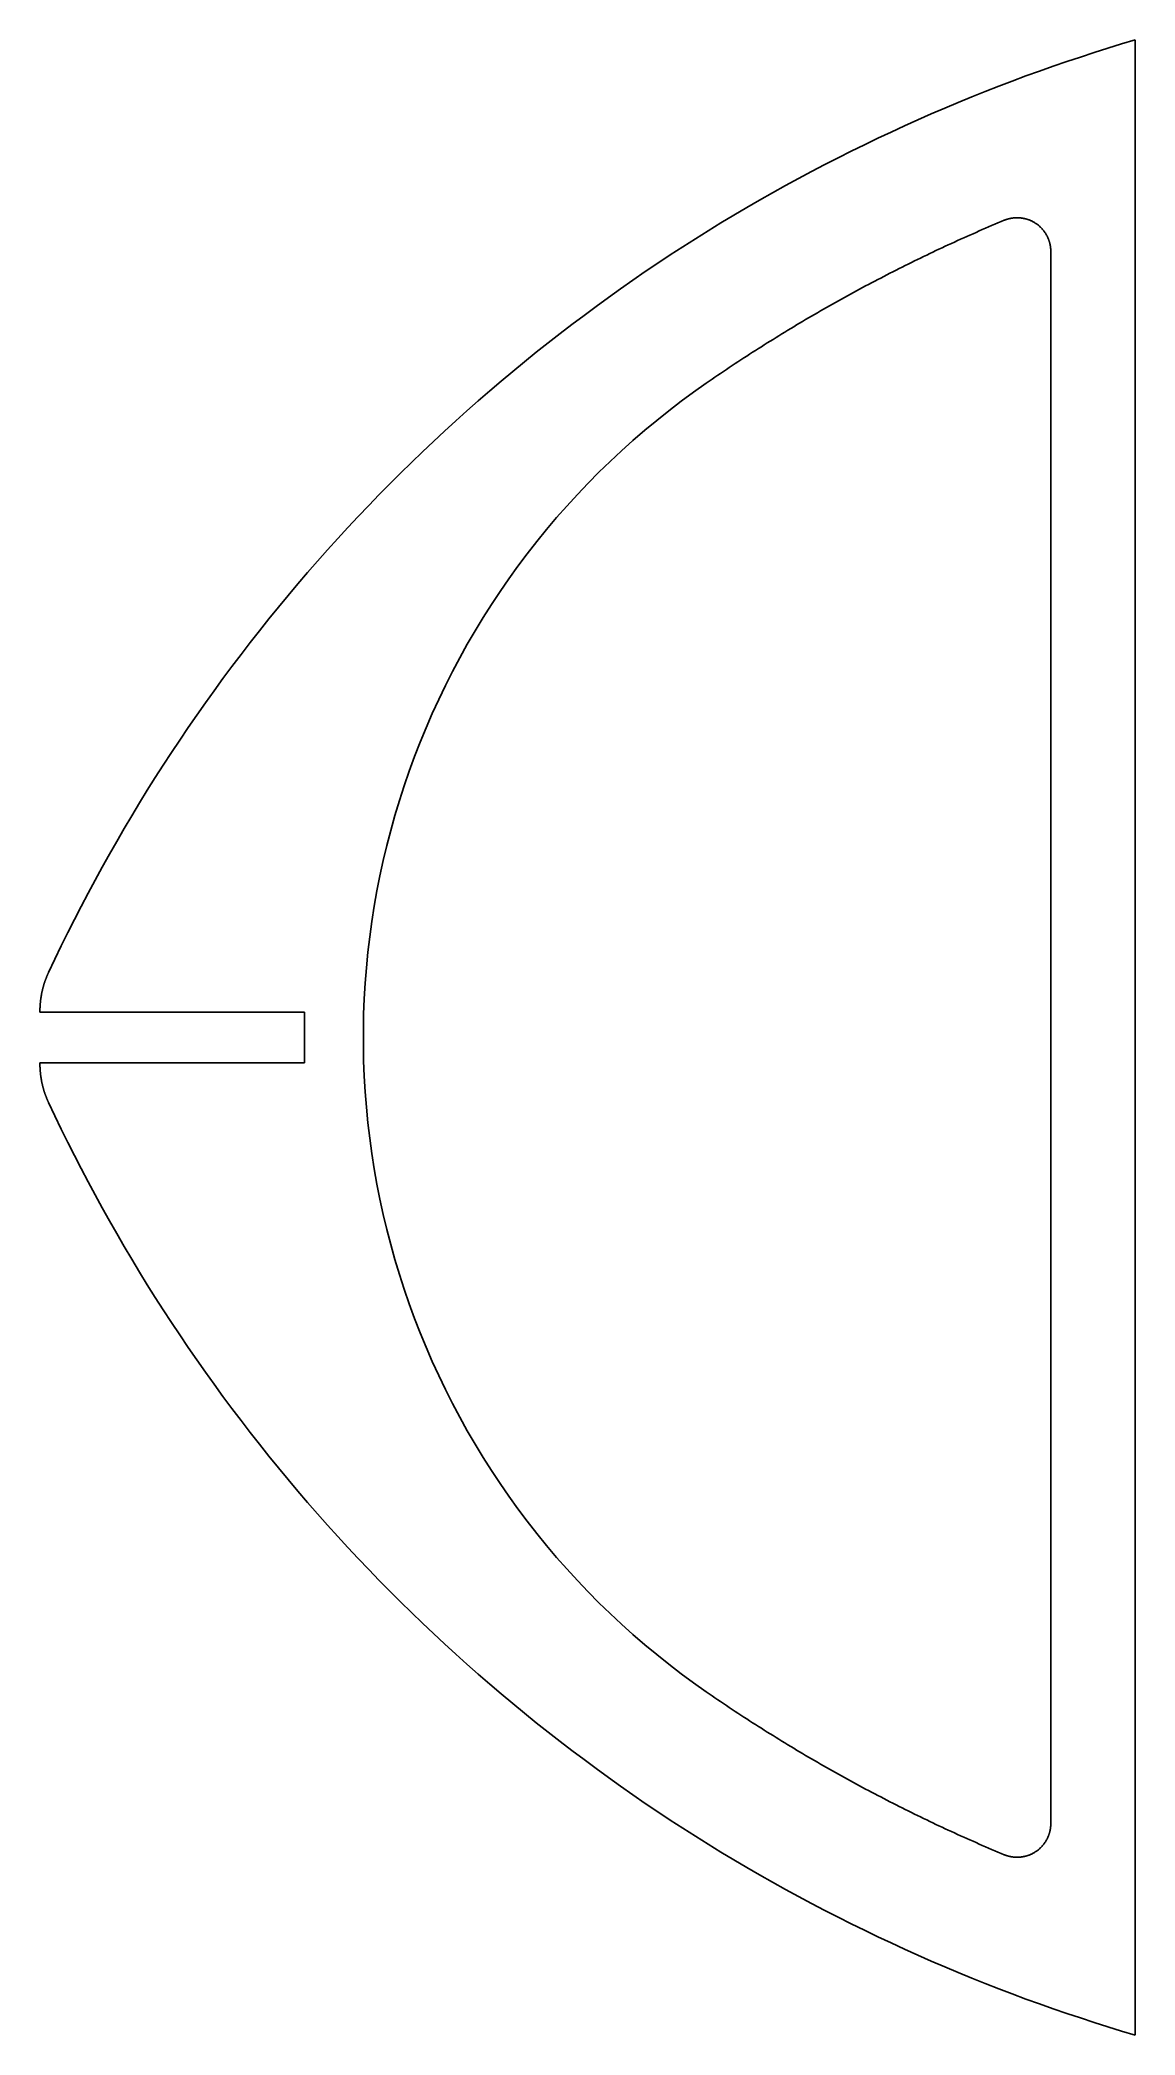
# Model space of a CAD drawing. Header units: metres. Extents: x -136 to -6, y -118 to 118.
import ezdxf

# ---------------------------------------------------------------- set-up
doc = ezdxf.new("R2010")
doc.units = ezdxf.units.M

msp = doc.modelspace()

# ---------------------------------------------------------------- linework, layer by layer
for p, q in [((-12.49, 116.33), (-14.11, 115.79)), ((-10.87, 116.86), (-12.49, 116.33)), ((-9.25, 117.38), (-10.87, 116.86)), ((-7.62, 117.88), (-9.25, 117.38)), ((-6, 118.36), (-7.62, 117.88)), ((-6, 118.36), (-6, 117.76)), ((-6, 117.76), (-6, -117.76)), ((-18.95, 114.08), (-20.57, 113.48)), ((-17.34, 114.66), (-18.95, 114.08)), ((-15.72, 115.24), (-17.34, 114.66)), ((-14.11, 115.79), (-15.72, 115.24)), ((-25.39, 111.59), (-26.99, 110.93)), ((-23.78, 112.24), (-25.39, 111.59)), ((-22.18, 112.86), (-23.78, 112.24)), ((-20.57, 113.48), (-22.18, 112.86)), ((-30.19, 109.58), (-31.78, 108.88)), ((-28.59, 110.26), (-30.19, 109.58)), ((-26.99, 110.93), (-28.59, 110.26)), ((-36.54, 106.69), (-38.11, 105.93)), ((-34.95, 107.43), (-36.54, 106.69)), ((-33.37, 108.16), (-34.95, 107.43)), ((-31.78, 108.88), (-33.37, 108.16)), ((-41.25, 104.37), (-42.82, 103.57)), ((-39.69, 105.15), (-41.25, 104.37)), ((-38.11, 105.93), (-39.69, 105.15)), ((-45.93, 101.92), (-47.48, 101.08)), ((-44.38, 102.75), (-45.93, 101.92)), ((-42.82, 103.57), (-44.38, 102.75)), ((-49.02, 100.22), (-50.56, 99.34)), ((-47.48, 101.08), (-49.02, 100.22)), ((-53.62, 97.56), (-55.14, 96.64)), ((-52.09, 98.46), (-53.62, 97.56)), ((-50.56, 99.34), (-52.09, 98.46)), ((-21.27, 97.06), (-21.29, 97.05)), ((-21.26, 97.06), (-21.27, 97.06)), ((-21.24, 97.07), (-21.26, 97.06)), ((-21.23, 97.07), (-21.24, 97.07)), ((-21.21, 97.08), (-21.23, 97.07)), ((-21.2, 97.08), (-21.21, 97.08)), ((-21.18, 97.09), (-21.2, 97.08)), ((-21.17, 97.09), (-21.18, 97.09)), ((-21.15, 97.1), (-21.17, 97.09)), ((-21.13, 97.1), (-21.15, 97.1)), ((-21.12, 97.1), (-21.13, 97.1)), ((-21.1, 97.11), (-21.12, 97.1)), ((-21.09, 97.11), (-21.1, 97.11)), ((-21.07, 97.12), (-21.09, 97.11)), ((-21.06, 97.12), (-21.07, 97.12)), ((-21.04, 97.13), (-21.06, 97.12)), ((-21.03, 97.13), (-21.04, 97.13)), ((-21.01, 97.13), (-21.03, 97.13)), ((-21, 97.14), (-21.01, 97.13)), ((-20.98, 97.14), (-21, 97.14)), ((-20.96, 97.15), (-20.98, 97.14)), ((-20.95, 97.15), (-20.96, 97.15)), ((-20.93, 97.15), (-20.95, 97.15)), ((-20.92, 97.16), (-20.93, 97.15)), ((-20.9, 97.16), (-20.92, 97.16)), ((-20.89, 97.16), (-20.9, 97.16)), ((-20.87, 97.17), (-20.89, 97.16)), ((-20.86, 97.17), (-20.87, 97.17)), ((-20.84, 97.17), (-20.86, 97.17)), ((-20.82, 97.18), (-20.84, 97.17)), ((-20.81, 97.18), (-20.82, 97.18)), ((-20.79, 97.18), (-20.81, 97.18)), ((-20.78, 97.19), (-20.79, 97.18)), ((-20.76, 97.19), (-20.78, 97.19)), ((-20.75, 97.19), (-20.76, 97.19)), ((-20.73, 97.2), (-20.75, 97.19)), ((-20.72, 97.2), (-20.73, 97.2)), ((-20.7, 97.2), (-20.72, 97.2)), ((-20.68, 97.21), (-20.7, 97.2)), ((-20.67, 97.21), (-20.68, 97.21)), ((-20.65, 97.21), (-20.67, 97.21)), ((-20.64, 97.21), (-20.65, 97.21)), ((-20.62, 97.22), (-20.64, 97.21)), ((-20.6, 97.22), (-20.62, 97.22)), ((-20.59, 97.22), (-20.6, 97.22)), ((-20.57, 97.22), (-20.59, 97.22)), ((-20.56, 97.23), (-20.57, 97.22)), ((-20.54, 97.23), (-20.56, 97.23)), ((-20.53, 97.23), (-20.54, 97.23)), ((-20.51, 97.23), (-20.53, 97.23)), ((-20.49, 97.23), (-20.51, 97.23)), ((-20.48, 97.24), (-20.49, 97.23)), ((-20.46, 97.24), (-20.48, 97.24)), ((-20.45, 97.24), (-20.46, 97.24)), ((-20.43, 97.24), (-20.45, 97.24)), ((-20.41, 97.24), (-20.43, 97.24)), ((-20.4, 97.24), (-20.41, 97.24)), ((-20.38, 97.25), (-20.4, 97.24)), ((-20.37, 97.25), (-20.38, 97.25)), ((-20.35, 97.25), (-20.37, 97.25)), ((-20.34, 97.25), (-20.35, 97.25)), ((-20.32, 97.25), (-20.34, 97.25)), ((-20.3, 97.25), (-20.32, 97.25)), ((-20.29, 97.25), (-20.3, 97.25)), ((-20.27, 97.26), (-20.29, 97.25)), ((-20.26, 97.26), (-20.27, 97.26)), ((-20.24, 97.26), (-20.26, 97.26)), ((-20.22, 97.26), (-20.24, 97.26)), ((-20.21, 97.26), (-20.22, 97.26)), ((-20.19, 97.26), (-20.21, 97.26)), ((-20.18, 97.26), (-20.19, 97.26)), ((-20.16, 97.26), (-20.18, 97.26)), ((-20.14, 97.26), (-20.16, 97.26)), ((-20.13, 97.26), (-20.14, 97.26)), ((-20.11, 97.26), (-20.13, 97.26)), ((-20.1, 97.26), (-20.11, 97.26)), ((-20.08, 97.26), (-20.1, 97.26)), ((-20.06, 97.26), (-20.08, 97.26)), ((-20.05, 97.26), (-20.06, 97.26)), ((-20.03, 97.26), (-20.05, 97.26)), ((-20.02, 97.26), (-20.03, 97.26)), ((-20, 97.26), (-20.02, 97.26)), ((-19.94, 97.26), (-20, 97.26)), ((-19.87, 97.26), (-19.94, 97.26)), ((-19.81, 97.26), (-19.87, 97.26)), ((-19.75, 97.26), (-19.81, 97.26)), ((-19.68, 97.25), (-19.75, 97.26)), ((-19.62, 97.25), (-19.68, 97.25)), ((-19.56, 97.24), (-19.62, 97.25)), ((-19.49, 97.23), (-19.56, 97.24)), ((-19.43, 97.22), (-19.49, 97.23)), ((-19.37, 97.21), (-19.43, 97.22)), ((-19.31, 97.2), (-19.37, 97.21)), ((-19.24, 97.19), (-19.31, 97.2)), ((-19.18, 97.18), (-19.24, 97.19)), ((-19.12, 97.17), (-19.18, 97.18)), ((-19.06, 97.15), (-19.12, 97.17)), ((-19, 97.14), (-19.06, 97.15)), ((-18.93, 97.12), (-19, 97.14)), ((-18.87, 97.1), (-18.93, 97.12)), ((-18.81, 97.08), (-18.87, 97.1)), ((-18.75, 97.06), (-18.81, 97.08)), ((-18.69, 97.04), (-18.75, 97.06)), ((-58.16, 94.77), (-59.66, 93.82)), ((-56.65, 95.71), (-58.16, 94.77)), ((-55.14, 96.64), (-56.65, 95.71)), ((-26.7, 94.71), (-27.07, 94.55)), ((-26.34, 94.88), (-26.7, 94.71)), ((-25.97, 95.04), (-26.34, 94.88)), ((-25.6, 95.21), (-25.97, 95.04)), ((-25.23, 95.37), (-25.6, 95.21)), ((-24.86, 95.53), (-25.23, 95.37)), ((-24.5, 95.69), (-24.86, 95.53)), ((-24.13, 95.85), (-24.5, 95.69)), ((-23.76, 96.01), (-24.13, 95.85)), ((-23.39, 96.17), (-23.76, 96.01)), ((-23.02, 96.33), (-23.39, 96.17)), ((-22.65, 96.49), (-23.02, 96.33)), ((-22.28, 96.65), (-22.65, 96.49)), ((-21.91, 96.8), (-22.28, 96.65)), ((-21.54, 96.96), (-21.91, 96.8)), ((-21.53, 96.96), (-21.54, 96.96)), ((-21.51, 96.97), (-21.53, 96.96)), ((-21.5, 96.97), (-21.51, 96.97)), ((-21.48, 96.98), (-21.5, 96.97)), ((-21.47, 96.99), (-21.48, 96.98)), ((-21.45, 96.99), (-21.47, 96.99)), ((-21.44, 97), (-21.45, 96.99)), ((-21.42, 97), (-21.44, 97)), ((-21.41, 97.01), (-21.42, 97)), ((-21.39, 97.01), (-21.41, 97.01)), ((-21.38, 97.02), (-21.39, 97.01)), ((-21.36, 97.03), (-21.38, 97.02)), ((-21.35, 97.03), (-21.36, 97.03)), ((-21.33, 97.04), (-21.35, 97.03)), ((-21.32, 97.04), (-21.33, 97.04)), ((-21.3, 97.05), (-21.32, 97.04)), ((-21.29, 97.05), (-21.3, 97.05)), ((-18.63, 97.02), (-18.69, 97.04)), ((-18.57, 97), (-18.63, 97.02)), ((-18.51, 96.98), (-18.57, 97)), ((-18.45, 96.95), (-18.51, 96.98)), ((-18.4, 96.93), (-18.45, 96.95)), ((-18.34, 96.9), (-18.4, 96.93)), ((-18.28, 96.88), (-18.34, 96.9)), ((-18.22, 96.85), (-18.28, 96.88)), ((-18.17, 96.82), (-18.22, 96.85)), ((-18.11, 96.79), (-18.17, 96.82)), ((-18.06, 96.76), (-18.11, 96.79)), ((-18, 96.73), (-18.06, 96.76)), ((-17.95, 96.7), (-18, 96.73)), ((-17.89, 96.66), (-17.95, 96.7)), ((-17.84, 96.63), (-17.89, 96.66)), ((-17.78, 96.59), (-17.84, 96.63)), ((-17.73, 96.56), (-17.78, 96.59)), ((-17.68, 96.52), (-17.73, 96.56)), ((-17.63, 96.49), (-17.68, 96.52)), ((-17.58, 96.45), (-17.63, 96.49)), ((-17.53, 96.41), (-17.58, 96.45)), ((-17.48, 96.37), (-17.53, 96.41)), ((-17.43, 96.33), (-17.48, 96.37)), ((-17.38, 96.29), (-17.43, 96.33)), ((-17.33, 96.25), (-17.38, 96.29)), ((-17.29, 96.2), (-17.33, 96.25)), ((-17.24, 96.16), (-17.29, 96.2)), ((-17.19, 96.12), (-17.24, 96.16)), ((-17.15, 96.07), (-17.19, 96.12)), ((-17.11, 96.02), (-17.15, 96.07)), ((-17.06, 95.98), (-17.11, 96.02)), ((-17.02, 95.93), (-17.06, 95.98)), ((-16.98, 95.88), (-17.02, 95.93)), ((-16.94, 95.84), (-16.98, 95.88)), ((-16.9, 95.79), (-16.94, 95.84)), ((-16.86, 95.74), (-16.9, 95.79)), ((-16.82, 95.69), (-16.86, 95.74)), ((-16.78, 95.64), (-16.82, 95.69)), ((-16.74, 95.58), (-16.78, 95.64)), ((-16.71, 95.53), (-16.74, 95.58)), ((-16.67, 95.48), (-16.71, 95.53)), ((-16.63, 95.43), (-16.67, 95.48)), ((-16.6, 95.37), (-16.63, 95.43)), ((-16.57, 95.32), (-16.6, 95.37)), ((-16.54, 95.26), (-16.57, 95.32)), ((-16.5, 95.21), (-16.54, 95.26)), ((-16.47, 95.15), (-16.5, 95.21)), ((-16.44, 95.1), (-16.47, 95.15)), ((-16.42, 95.04), (-16.44, 95.1)), ((-16.39, 94.98), (-16.42, 95.04)), ((-16.36, 94.93), (-16.39, 94.98)), ((-16.34, 94.87), (-16.36, 94.93)), ((-16.31, 94.81), (-16.34, 94.87)), ((-16.29, 94.75), (-16.31, 94.81)), ((-16.26, 94.69), (-16.29, 94.75)), ((-16.24, 94.63), (-16.26, 94.69)), ((-61.15, 92.85), (-62.64, 91.86)), ((-59.66, 93.82), (-61.15, 92.85)), ((-31.46, 92.48), (-31.82, 92.31)), ((-31.1, 92.66), (-31.46, 92.48)), ((-30.73, 92.83), (-31.1, 92.66)), ((-30.37, 93.01), (-30.73, 92.83)), ((-30, 93.18), (-30.37, 93.01)), ((-29.64, 93.36), (-30, 93.18)), ((-29.27, 93.53), (-29.64, 93.36)), ((-28.9, 93.7), (-29.27, 93.53)), ((-28.54, 93.87), (-28.9, 93.7)), ((-28.17, 94.04), (-28.54, 93.87)), ((-27.8, 94.21), (-28.17, 94.04)), ((-27.44, 94.38), (-27.8, 94.21)), ((-27.07, 94.55), (-27.44, 94.38)), ((-16.22, 94.57), (-16.24, 94.63)), ((-16.2, 94.51), (-16.22, 94.57)), ((-16.18, 94.45), (-16.2, 94.51)), ((-16.16, 94.39), (-16.18, 94.45)), ((-16.14, 94.33), (-16.16, 94.39)), ((-16.13, 94.27), (-16.14, 94.33)), ((-16.11, 94.21), (-16.13, 94.27)), ((-16.1, 94.15), (-16.11, 94.21)), ((-16.08, 94.08), (-16.1, 94.15)), ((-16.07, 94.02), (-16.08, 94.08)), ((-16.06, 93.96), (-16.07, 94.02)), ((-16.05, 93.9), (-16.06, 93.96)), ((-16.04, 93.83), (-16.05, 93.9)), ((-16.03, 93.77), (-16.04, 93.83)), ((-16.02, 93.71), (-16.03, 93.77)), ((-16.02, 93.64), (-16.02, 93.71)), ((-16.01, 93.58), (-16.02, 93.64)), ((-16.01, 93.52), (-16.01, 93.58)), ((-16, 93.45), (-16.01, 93.52)), ((-16, 93.39), (-16, 93.45)), ((-16, 93.33), (-16, 93.39)), ((-16, 93.26), (-16, 93.33)), ((-16, 93.26), (-16, -93.26)), ((-64.12, 90.87), (-65.59, 89.86)), ((-62.64, 91.86), (-64.12, 90.87)), ((-36.17, 90.11), (-36.54, 89.93)), ((-35.81, 90.3), (-36.17, 90.11)), ((-35.45, 90.49), (-35.81, 90.3)), ((-35.09, 90.67), (-35.45, 90.49)), ((-34.73, 90.86), (-35.09, 90.67)), ((-34.37, 91.04), (-34.73, 90.86)), ((-34, 91.22), (-34.37, 91.04)), ((-33.64, 91.41), (-34, 91.22)), ((-33.28, 91.59), (-33.64, 91.41)), ((-32.92, 91.77), (-33.28, 91.59)), ((-32.55, 91.95), (-32.92, 91.77)), ((-32.19, 92.13), (-32.55, 91.95)), ((-31.82, 92.31), (-32.19, 92.13)), ((-68.5, 87.79), (-69.95, 86.74)), ((-67.05, 88.83), (-68.5, 87.79)), ((-65.59, 89.86), (-67.05, 88.83)), ((-40.84, 87.61), (-41.2, 87.41)), ((-40.48, 87.8), (-40.84, 87.61)), ((-40.13, 88), (-40.48, 87.8)), ((-39.77, 88.2), (-40.13, 88)), ((-39.41, 88.39), (-39.77, 88.2)), ((-39.05, 88.59), (-39.41, 88.39)), ((-38.69, 88.78), (-39.05, 88.59)), ((-38.34, 88.97), (-38.69, 88.78)), ((-37.98, 89.17), (-38.34, 88.97)), ((-37.62, 89.36), (-37.98, 89.17)), ((-37.26, 89.55), (-37.62, 89.36)), ((-36.9, 89.74), (-37.26, 89.55)), ((-36.54, 89.93), (-36.9, 89.74)), ((-71.39, 85.68), (-72.82, 84.61)), ((-69.95, 86.74), (-71.39, 85.68)), ((-44.75, 85.38), (-45.1, 85.17)), ((-44.4, 85.58), (-44.75, 85.38)), ((-44.04, 85.79), (-44.4, 85.58)), ((-43.69, 85.99), (-44.04, 85.79)), ((-43.33, 86.2), (-43.69, 85.99)), ((-42.98, 86.4), (-43.33, 86.2)), ((-42.62, 86.6), (-42.98, 86.4)), ((-42.27, 86.81), (-42.62, 86.6)), ((-41.91, 87.01), (-42.27, 86.81)), ((-41.56, 87.21), (-41.91, 87.01)), ((-41.2, 87.41), (-41.56, 87.21)), ((-74.24, 83.52), (-75.66, 82.41)), ((-72.82, 84.61), (-74.24, 83.52)), ((-48.61, 83.05), (-48.96, 82.83)), ((-48.26, 83.26), (-48.61, 83.05)), ((-47.91, 83.48), (-48.26, 83.26)), ((-47.56, 83.69), (-47.91, 83.48)), ((-47.21, 83.91), (-47.56, 83.69)), ((-46.86, 84.12), (-47.21, 83.91)), ((-46.51, 84.33), (-46.86, 84.12)), ((-46.16, 84.54), (-46.51, 84.33)), ((-45.81, 84.75), (-46.16, 84.54)), ((-45.45, 84.96), (-45.81, 84.75)), ((-45.1, 85.17), (-45.45, 84.96)), ((-77.06, 81.3), (-78.45, 80.17)), ((-75.66, 82.41), (-77.06, 81.3)), ((-52.43, 80.63), (-52.78, 80.4)), ((-52.09, 80.85), (-52.43, 80.63)), ((-51.74, 81.07), (-52.09, 80.85)), ((-51.4, 81.3), (-51.74, 81.07)), ((-51.05, 81.52), (-51.4, 81.3)), ((-50.7, 81.74), (-51.05, 81.52)), ((-50.35, 81.96), (-50.7, 81.74)), ((-50.01, 82.18), (-50.35, 81.96)), ((-49.66, 82.4), (-50.01, 82.18)), ((-49.31, 82.62), (-49.66, 82.4)), ((-48.96, 82.83), (-49.31, 82.62)), ((-79.84, 79.03), (-81.22, 77.88)), ((-78.45, 80.17), (-79.84, 79.03)), ((-55.86, 78.34), (-56.2, 78.11)), ((-55.52, 78.57), (-55.86, 78.34)), ((-55.18, 78.8), (-55.52, 78.57)), ((-54.84, 79.03), (-55.18, 78.8)), ((-54.49, 79.26), (-54.84, 79.03)), ((-54.15, 79.49), (-54.49, 79.26)), ((-53.81, 79.72), (-54.15, 79.49)), ((-53.46, 79.95), (-53.81, 79.72)), ((-53.12, 80.17), (-53.46, 79.95)), ((-52.78, 80.4), (-53.12, 80.17)), ((-82.58, 76.71), (-83.94, 75.54)), ((-81.22, 77.88), (-82.58, 76.71)), ((-58.38, 76.58), (-59.87, 75.48)), ((-56.88, 77.64), (-58.38, 76.58)), ((-56.54, 77.87), (-56.88, 77.64)), ((-56.2, 78.11), (-56.54, 77.87)), ((-85.29, 74.35), (-86.62, 73.15)), ((-83.94, 75.54), (-85.29, 74.35)), ((-61.33, 74.36), (-62.77, 73.22)), ((-59.87, 75.48), (-61.33, 74.36)), ((-87.95, 71.94), (-89.27, 70.71)), ((-86.62, 73.15), (-87.95, 71.94)), ((-64.19, 72.04), (-65.58, 70.84)), ((-62.77, 73.22), (-64.19, 72.04)), ((-90.57, 69.48), (-91.86, 68.23)), ((-89.27, 70.71), (-90.57, 69.48)), ((-66.95, 69.6), (-68.29, 68.35)), ((-65.58, 70.84), (-66.95, 69.6)), ((-93.15, 66.97), (-94.42, 65.7)), ((-91.86, 68.23), (-93.15, 66.97)), ((-69.62, 67.06), (-70.91, 65.76)), ((-68.29, 68.35), (-69.62, 67.06)), ((-95.68, 64.42), (-96.93, 63.13)), ((-94.42, 65.7), (-95.68, 64.42)), ((-72.18, 64.42), (-73.42, 63.06)), ((-70.91, 65.76), (-72.18, 64.42)), ((-98.17, 61.83), (-99.4, 60.52)), ((-96.93, 63.13), (-98.17, 61.83)), ((-74.64, 61.68), (-75.83, 60.27)), ((-73.42, 63.06), (-74.64, 61.68)), ((-100.61, 59.2), (-101.82, 57.86)), ((-99.4, 60.52), (-100.61, 59.2)), ((-75.83, 60.27), (-76.99, 58.85)), ((-101.82, 57.86), (-103.01, 56.52)), ((-78.13, 57.39), (-79.23, 55.92)), ((-76.99, 58.85), (-78.13, 57.39)), ((-104.19, 55.17), (-105.35, 53.81)), ((-103.01, 56.52), (-104.19, 55.17)), ((-79.23, 55.92), (-80.31, 54.43)), ((-106.51, 52.43), (-107.65, 51.05)), ((-105.35, 53.81), (-106.51, 52.43)), ((-81.35, 52.91), (-82.37, 51.38)), ((-80.31, 54.43), (-81.35, 52.91)), ((-107.65, 51.05), (-108.78, 49.66)), ((-83.36, 49.82), (-84.31, 48.25)), ((-82.37, 51.38), (-83.36, 49.82)), ((-109.9, 48.26), (-111, 46.86)), ((-108.78, 49.66), (-109.9, 48.26)), ((-84.31, 48.25), (-85.24, 46.66)), ((-112.09, 45.44), (-113.17, 44.01)), ((-111, 46.86), (-112.09, 45.44)), ((-86.13, 45.05), (-87, 43.42)), ((-85.24, 46.66), (-86.13, 45.05)), ((-113.17, 44.01), (-114.23, 42.58)), ((-87, 43.42), (-87.83, 41.78)), ((-115.28, 41.14), (-116.32, 39.69)), ((-114.23, 42.58), (-115.28, 41.14)), ((-87.83, 41.78), (-88.63, 40.12)), ((-117.35, 38.23), (-118.36, 36.77)), ((-116.32, 39.69), (-117.35, 38.23)), ((-89.39, 38.44), (-90.13, 36.75)), ((-88.63, 40.12), (-89.39, 38.44)), ((-118.36, 36.77), (-119.36, 35.29)), ((-90.13, 36.75), (-90.83, 35.05)), ((-120.34, 33.81), (-121.31, 32.33)), ((-119.36, 35.29), (-120.34, 33.81)), ((-91.49, 33.33), (-92.13, 31.61)), ((-90.83, 35.05), (-91.49, 33.33)), ((-122.27, 30.83), (-123.21, 29.33)), ((-121.31, 32.33), (-122.27, 30.83)), ((-92.13, 31.61), (-92.73, 29.86)), ((-123.21, 29.33), (-124.14, 27.83)), ((-92.73, 29.86), (-93.29, 28.11)), ((-125.05, 26.31), (-125.95, 24.79)), ((-124.14, 27.83), (-125.05, 26.31)), ((-93.82, 26.35), (-94.32, 24.57)), ((-93.29, 28.11), (-93.82, 26.35)), ((-125.95, 24.79), (-126.84, 23.27)), ((-94.32, 24.57), (-94.78, 22.79)), ((-127.71, 21.74), (-128.57, 20.2)), ((-126.84, 23.27), (-127.71, 21.74)), ((-94.78, 22.79), (-95.21, 21)), ((-128.57, 20.2), (-129.41, 18.66)), ((-95.6, 19.2), (-95.96, 17.39)), ((-95.21, 21), (-95.6, 19.2)), ((-130.24, 17.11), (-131.06, 15.56)), ((-129.41, 18.66), (-130.24, 17.11)), ((-95.96, 17.39), (-96.28, 15.58)), ((-131.06, 15.56), (-131.86, 14)), ((-96.28, 15.58), (-96.57, 13.76)), ((-132.65, 12.44), (-133.42, 10.88)), ((-131.86, 14), (-132.65, 12.44)), ((-96.82, 11.94), (-97.03, 10.11)), ((-96.57, 13.76), (-96.82, 11.94)), ((-133.42, 10.88), (-134.18, 9.31)), ((-97.03, 10.11), (-97.21, 8.28)), ((-135.18, 7.14), (-135.19, 7.1)), ((-135.16, 7.19), (-135.18, 7.14)), ((-135.14, 7.23), (-135.16, 7.19)), ((-135.12, 7.28), (-135.14, 7.23)), ((-135.1, 7.33), (-135.12, 7.28)), ((-135.08, 7.37), (-135.1, 7.33)), ((-135.06, 7.42), (-135.08, 7.37)), ((-135.04, 7.46), (-135.06, 7.42)), ((-135.02, 7.51), (-135.04, 7.46)), ((-135, 7.55), (-135.02, 7.51)), ((-134.98, 7.6), (-135, 7.55)), ((-134.96, 7.64), (-134.98, 7.6)), ((-134.94, 7.69), (-134.96, 7.64)), ((-134.92, 7.73), (-134.94, 7.69)), ((-134.18, 9.31), (-134.92, 7.73)), ((-97.21, 8.28), (-97.36, 6.44)), ((-135.82, 4.77), (-135.83, 4.72)), ((-135.81, 4.87), (-135.82, 4.82)), ((-135.82, 4.82), (-135.82, 4.77)), ((-135.8, 4.91), (-135.81, 4.87)), ((-135.79, 4.96), (-135.8, 4.91)), ((-135.78, 5.01), (-135.79, 4.96)), ((-135.77, 5.06), (-135.78, 5.01)), ((-135.76, 5.16), (-135.77, 5.11)), ((-135.77, 5.11), (-135.77, 5.06)), ((-135.75, 5.21), (-135.76, 5.16)), ((-135.74, 5.25), (-135.75, 5.21)), ((-135.73, 5.3), (-135.74, 5.25)), ((-135.72, 5.35), (-135.73, 5.3)), ((-135.71, 5.4), (-135.72, 5.35)), ((-135.7, 5.45), (-135.71, 5.4)), ((-135.69, 5.5), (-135.7, 5.45)), ((-135.67, 5.54), (-135.69, 5.5)), ((-135.66, 5.59), (-135.67, 5.54)), ((-135.65, 5.64), (-135.66, 5.59)), ((-135.64, 5.69), (-135.65, 5.64)), ((-135.63, 5.74), (-135.64, 5.69)), ((-135.62, 5.78), (-135.63, 5.74)), ((-135.6, 5.83), (-135.62, 5.78)), ((-135.59, 5.88), (-135.6, 5.83)), ((-135.58, 5.93), (-135.59, 5.88)), ((-135.57, 5.97), (-135.58, 5.93)), ((-135.55, 6.02), (-135.57, 5.97)), ((-135.54, 6.07), (-135.55, 6.02)), ((-135.53, 6.12), (-135.54, 6.07)), ((-135.51, 6.16), (-135.53, 6.12)), ((-135.5, 6.21), (-135.51, 6.16)), ((-135.48, 6.26), (-135.5, 6.21)), ((-135.47, 6.31), (-135.48, 6.26)), ((-135.46, 6.35), (-135.47, 6.31)), ((-135.44, 6.4), (-135.46, 6.35)), ((-135.43, 6.45), (-135.44, 6.4)), ((-135.41, 6.49), (-135.43, 6.45)), ((-135.39, 6.54), (-135.41, 6.49)), ((-135.38, 6.59), (-135.39, 6.54)), ((-135.36, 6.63), (-135.38, 6.59)), ((-135.35, 6.68), (-135.36, 6.63)), ((-135.33, 6.73), (-135.35, 6.68)), ((-135.31, 6.77), (-135.33, 6.73)), ((-135.3, 6.82), (-135.31, 6.77)), ((-135.28, 6.87), (-135.3, 6.82)), ((-135.26, 6.91), (-135.28, 6.87)), ((-135.25, 6.96), (-135.26, 6.91)), ((-135.23, 7), (-135.25, 6.96)), ((-135.21, 7.05), (-135.23, 7)), ((-135.19, 7.1), (-135.21, 7.05)), ((-97.36, 6.44), (-97.46, 4.6)), ((-135.94, 3.54), (-135.95, 3.49)), ((-135.95, 3.49), (-135.95, 3.44)), ((-135.95, 3.44), (-135.95, 3.39)), ((-135.95, 3.39), (-135.95, 3.35)), ((-135.95, 3.35), (-135.95, 3.3)), ((-135.95, 3.3), (-135.95, 3.25)), ((-135.95, 3.25), (-135.95, 3.2)), ((-135.95, 3.2), (-135.95, 3.15)), ((-135.95, 3.15), (-135.95, 3.1)), ((-135.95, 3.1), (-135.95, 3.05)), ((-135.95, 3.05), (-135.95, 3)), ((-104.54, 3), (-135.95, 3)), ((-135.93, 3.74), (-135.94, 3.69)), ((-135.94, 3.69), (-135.94, 3.64)), ((-135.94, 3.64), (-135.94, 3.59)), ((-135.94, 3.59), (-135.94, 3.54)), ((-135.92, 3.89), (-135.93, 3.84)), ((-135.93, 3.84), (-135.93, 3.79)), ((-135.93, 3.79), (-135.93, 3.74)), ((-135.91, 4.03), (-135.92, 3.99)), ((-135.92, 3.99), (-135.92, 3.94)), ((-135.92, 3.94), (-135.92, 3.89)), ((-135.9, 4.13), (-135.91, 4.08)), ((-135.91, 4.08), (-135.91, 4.03)), ((-135.89, 4.23), (-135.9, 4.18)), ((-135.9, 4.18), (-135.9, 4.13)), ((-135.88, 4.33), (-135.89, 4.28)), ((-135.89, 4.28), (-135.89, 4.23)), ((-135.87, 4.43), (-135.88, 4.38)), ((-135.88, 4.38), (-135.88, 4.33)), ((-135.86, 4.52), (-135.87, 4.48)), ((-135.87, 4.48), (-135.87, 4.43)), ((-135.85, 4.57), (-135.86, 4.52)), ((-135.84, 4.67), (-135.85, 4.62)), ((-135.85, 4.62), (-135.85, 4.57)), ((-135.83, 4.72), (-135.84, 4.67)), ((-104.54, 3), (-104.54, -3)), ((-97.54, 2.76), (-97.57, 0.92)), ((-97.46, 4.6), (-97.54, 2.76)), ((-97.57, 0.92), (-97.57, -0.92)), ((-97.57, -0.92), (-97.54, -2.76)), ((-104.54, -3), (-135.95, -3)), ((-135.95, -3.05), (-135.95, -3)), ((-135.95, -3.1), (-135.95, -3.05)), ((-135.95, -3.15), (-135.95, -3.1)), ((-135.95, -3.2), (-135.95, -3.15)), ((-135.95, -3.25), (-135.95, -3.2)), ((-135.95, -3.3), (-135.95, -3.25)), ((-135.95, -3.35), (-135.95, -3.3)), ((-135.95, -3.39), (-135.95, -3.35)), ((-135.95, -3.44), (-135.95, -3.39)), ((-135.95, -3.49), (-135.95, -3.44)), ((-135.94, -3.54), (-135.95, -3.49)), ((-135.94, -3.59), (-135.94, -3.54)), ((-135.94, -3.64), (-135.94, -3.59)), ((-135.94, -3.69), (-135.94, -3.64)), ((-135.93, -3.74), (-135.94, -3.69)), ((-135.93, -3.79), (-135.93, -3.74)), ((-135.93, -3.84), (-135.93, -3.79)), ((-135.92, -3.89), (-135.93, -3.84)), ((-135.92, -3.94), (-135.92, -3.89)), ((-135.92, -3.99), (-135.92, -3.94)), ((-135.91, -4.03), (-135.92, -3.99)), ((-135.91, -4.08), (-135.91, -4.03)), ((-135.9, -4.13), (-135.91, -4.08)), ((-135.9, -4.18), (-135.9, -4.13)), ((-135.89, -4.23), (-135.9, -4.18)), ((-135.89, -4.28), (-135.89, -4.23)), ((-135.88, -4.33), (-135.89, -4.28)), ((-135.88, -4.38), (-135.88, -4.33)), ((-135.87, -4.43), (-135.88, -4.38)), ((-135.87, -4.48), (-135.87, -4.43)), ((-135.86, -4.52), (-135.87, -4.48)), ((-135.85, -4.57), (-135.86, -4.52)), ((-135.85, -4.62), (-135.85, -4.57)), ((-135.84, -4.67), (-135.85, -4.62)), ((-135.83, -4.72), (-135.84, -4.67)), ((-135.82, -4.77), (-135.83, -4.72)), ((-97.54, -2.76), (-97.46, -4.6)), ((-97.46, -4.6), (-97.36, -6.44)), ((-135.82, -4.82), (-135.82, -4.77)), ((-135.81, -4.87), (-135.82, -4.82)), ((-135.8, -4.91), (-135.81, -4.87)), ((-135.79, -4.96), (-135.8, -4.91)), ((-135.78, -5.01), (-135.79, -4.96)), ((-135.77, -5.06), (-135.78, -5.01)), ((-135.77, -5.11), (-135.77, -5.06)), ((-135.76, -5.16), (-135.77, -5.11)), ((-135.75, -5.21), (-135.76, -5.16)), ((-135.74, -5.25), (-135.75, -5.21)), ((-135.73, -5.3), (-135.74, -5.25)), ((-135.72, -5.35), (-135.73, -5.3)), ((-135.71, -5.4), (-135.72, -5.35)), ((-135.7, -5.45), (-135.71, -5.4)), ((-135.69, -5.5), (-135.7, -5.45)), ((-135.67, -5.54), (-135.69, -5.5)), ((-135.66, -5.59), (-135.67, -5.54)), ((-135.65, -5.64), (-135.66, -5.59)), ((-135.64, -5.69), (-135.65, -5.64)), ((-135.63, -5.74), (-135.64, -5.69)), ((-135.62, -5.78), (-135.63, -5.74)), ((-135.6, -5.83), (-135.62, -5.78)), ((-135.59, -5.88), (-135.6, -5.83)), ((-135.58, -5.93), (-135.59, -5.88)), ((-135.57, -5.97), (-135.58, -5.93)), ((-135.55, -6.02), (-135.57, -5.97)), ((-135.54, -6.07), (-135.55, -6.02)), ((-135.53, -6.12), (-135.54, -6.07)), ((-135.51, -6.16), (-135.53, -6.12)), ((-135.5, -6.21), (-135.51, -6.16)), ((-135.48, -6.26), (-135.5, -6.21)), ((-135.47, -6.31), (-135.48, -6.26)), ((-135.46, -6.35), (-135.47, -6.31)), ((-135.44, -6.4), (-135.46, -6.35)), ((-135.43, -6.45), (-135.44, -6.4)), ((-135.41, -6.49), (-135.43, -6.45)), ((-135.39, -6.54), (-135.41, -6.49)), ((-135.38, -6.59), (-135.39, -6.54)), ((-135.36, -6.63), (-135.38, -6.59)), ((-135.35, -6.68), (-135.36, -6.63)), ((-135.33, -6.73), (-135.35, -6.68)), ((-135.31, -6.77), (-135.33, -6.73)), ((-135.3, -6.82), (-135.31, -6.77)), ((-135.28, -6.87), (-135.3, -6.82)), ((-135.26, -6.91), (-135.28, -6.87)), ((-135.25, -6.96), (-135.26, -6.91)), ((-135.23, -7), (-135.25, -6.96)), ((-135.21, -7.05), (-135.23, -7)), ((-135.19, -7.1), (-135.21, -7.05)), ((-135.18, -7.14), (-135.19, -7.1)), ((-97.36, -6.44), (-97.21, -8.28)), ((-135.16, -7.19), (-135.18, -7.14)), ((-135.14, -7.23), (-135.16, -7.19)), ((-135.12, -7.28), (-135.14, -7.23)), ((-135.1, -7.33), (-135.12, -7.28)), ((-135.08, -7.37), (-135.1, -7.33)), ((-135.06, -7.42), (-135.08, -7.37)), ((-135.04, -7.46), (-135.06, -7.42)), ((-135.02, -7.51), (-135.04, -7.46)), ((-135, -7.55), (-135.02, -7.51)), ((-134.98, -7.6), (-135, -7.55)), ((-134.96, -7.64), (-134.98, -7.6)), ((-134.94, -7.69), (-134.96, -7.64)), ((-134.92, -7.73), (-134.94, -7.69)), ((-134.18, -9.31), (-134.92, -7.73)), ((-133.42, -10.88), (-134.18, -9.31)), ((-97.21, -8.28), (-97.03, -10.11)), ((-132.65, -12.44), (-133.42, -10.88)), ((-97.03, -10.11), (-96.82, -11.94)), ((-131.86, -14), (-132.65, -12.44)), ((-131.06, -15.56), (-131.86, -14)), ((-96.82, -11.94), (-96.57, -13.76)), ((-96.57, -13.76), (-96.28, -15.58)), ((-130.24, -17.11), (-131.06, -15.56)), ((-96.28, -15.58), (-95.96, -17.39)), ((-129.41, -18.66), (-130.24, -17.11)), ((-128.57, -20.2), (-129.41, -18.66)), ((-95.96, -17.39), (-95.6, -19.2)), ((-127.71, -21.74), (-128.57, -20.2)), ((-95.6, -19.2), (-95.21, -21)), ((-95.21, -21), (-94.78, -22.79)), ((-126.84, -23.27), (-127.71, -21.74)), ((-125.95, -24.79), (-126.84, -23.27)), ((-94.78, -22.79), (-94.32, -24.57)), ((-125.05, -26.31), (-125.95, -24.79)), ((-94.32, -24.57), (-93.82, -26.35)), ((-124.14, -27.83), (-125.05, -26.31)), ((-123.21, -29.33), (-124.14, -27.83)), ((-93.82, -26.35), (-93.29, -28.11)), ((-93.29, -28.11), (-92.73, -29.86)), ((-122.27, -30.83), (-123.21, -29.33)), ((-92.73, -29.86), (-92.13, -31.61)), ((-121.31, -32.33), (-122.27, -30.83)), ((-120.34, -33.81), (-121.31, -32.33)), ((-92.13, -31.61), (-91.49, -33.33)), ((-119.36, -35.29), (-120.34, -33.81)), ((-118.36, -36.77), (-119.36, -35.29)), ((-91.49, -33.33), (-90.83, -35.05)), ((-90.83, -35.05), (-90.13, -36.75)), ((-117.35, -38.23), (-118.36, -36.77)), ((-90.13, -36.75), (-89.39, -38.44)), ((-116.32, -39.69), (-117.35, -38.23)), ((-115.28, -41.14), (-116.32, -39.69)), ((-89.39, -38.44), (-88.63, -40.12)), ((-88.63, -40.12), (-87.83, -41.78)), ((-114.23, -42.58), (-115.28, -41.14)), ((-113.17, -44.01), (-114.23, -42.58)), ((-87.83, -41.78), (-87, -43.42)), ((-112.09, -45.44), (-113.17, -44.01)), ((-87, -43.42), (-86.13, -45.05)), ((-111, -46.86), (-112.09, -45.44)), ((-109.9, -48.26), (-111, -46.86)), ((-86.13, -45.05), (-85.24, -46.66)), ((-85.24, -46.66), (-84.31, -48.25)), ((-108.78, -49.66), (-109.9, -48.26)), ((-107.65, -51.05), (-108.78, -49.66)), ((-84.31, -48.25), (-83.36, -49.82)), ((-106.51, -52.43), (-107.65, -51.05)), ((-83.36, -49.82), (-82.37, -51.38)), ((-82.37, -51.38), (-81.35, -52.91)), ((-105.35, -53.81), (-106.51, -52.43)), ((-104.19, -55.17), (-105.35, -53.81)), ((-81.35, -52.91), (-80.31, -54.43)), ((-80.31, -54.43), (-79.23, -55.92)), ((-103.01, -56.52), (-104.19, -55.17)), ((-101.82, -57.86), (-103.01, -56.52)), ((-79.23, -55.92), (-78.13, -57.39)), ((-100.61, -59.2), (-101.82, -57.86)), ((-78.13, -57.39), (-76.99, -58.85)), ((-76.99, -58.85), (-75.83, -60.27)), ((-99.4, -60.52), (-100.61, -59.2)), ((-98.17, -61.83), (-99.4, -60.52)), ((-75.83, -60.27), (-74.64, -61.68)), ((-96.93, -63.13), (-98.17, -61.83)), ((-95.68, -64.42), (-96.93, -63.13)), ((-74.64, -61.68), (-73.42, -63.06)), ((-73.42, -63.06), (-72.18, -64.42)), ((-94.42, -65.7), (-95.68, -64.42)), ((-93.15, -66.97), (-94.42, -65.7)), ((-72.18, -64.42), (-70.91, -65.76)), ((-70.91, -65.76), (-69.62, -67.06)), ((-91.86, -68.23), (-93.15, -66.97)), ((-90.57, -69.48), (-91.86, -68.23)), ((-69.62, -67.06), (-68.29, -68.35)), ((-68.29, -68.35), (-66.95, -69.6)), ((-89.27, -70.71), (-90.57, -69.48)), ((-87.95, -71.94), (-89.27, -70.71)), ((-66.95, -69.6), (-65.58, -70.84)), ((-65.58, -70.84), (-64.19, -72.04)), ((-86.62, -73.15), (-87.95, -71.94)), ((-85.29, -74.35), (-86.62, -73.15)), ((-64.19, -72.04), (-62.77, -73.22)), ((-62.77, -73.22), (-61.33, -74.36)), ((-83.94, -75.54), (-85.29, -74.35)), ((-82.58, -76.71), (-83.94, -75.54)), ((-61.33, -74.36), (-59.87, -75.48)), ((-59.87, -75.48), (-58.38, -76.58)), ((-81.22, -77.88), (-82.58, -76.71)), ((-79.84, -79.03), (-81.22, -77.88)), ((-58.38, -76.58), (-56.88, -77.64)), ((-56.54, -77.87), (-56.88, -77.64)), ((-56.2, -78.11), (-56.54, -77.87)), ((-55.86, -78.34), (-56.2, -78.11)), ((-78.45, -80.17), (-79.84, -79.03)), ((-77.06, -81.3), (-78.45, -80.17)), ((-55.52, -78.57), (-55.86, -78.34)), ((-55.18, -78.8), (-55.52, -78.57)), ((-54.84, -79.03), (-55.18, -78.8)), ((-54.49, -79.26), (-54.84, -79.03)), ((-54.15, -79.49), (-54.49, -79.26)), ((-53.81, -79.72), (-54.15, -79.49)), ((-53.46, -79.95), (-53.81, -79.72)), ((-53.12, -80.17), (-53.46, -79.95)), ((-52.78, -80.4), (-53.12, -80.17)), ((-52.43, -80.63), (-52.78, -80.4)), ((-75.66, -82.41), (-77.06, -81.3)), ((-74.24, -83.52), (-75.66, -82.41)), ((-52.09, -80.85), (-52.43, -80.63)), ((-51.74, -81.07), (-52.09, -80.85)), ((-51.4, -81.3), (-51.74, -81.07)), ((-51.05, -81.52), (-51.4, -81.3)), ((-50.7, -81.74), (-51.05, -81.52)), ((-50.35, -81.96), (-50.7, -81.74)), ((-50.01, -82.18), (-50.35, -81.96)), ((-49.66, -82.4), (-50.01, -82.18)), ((-49.31, -82.62), (-49.66, -82.4)), ((-48.96, -82.83), (-49.31, -82.62)), ((-48.61, -83.05), (-48.96, -82.83)), ((-72.82, -84.61), (-74.24, -83.52)), ((-71.39, -85.68), (-72.82, -84.61)), ((-48.26, -83.26), (-48.61, -83.05)), ((-47.91, -83.48), (-48.26, -83.26)), ((-47.56, -83.69), (-47.91, -83.48)), ((-47.21, -83.91), (-47.56, -83.69)), ((-46.86, -84.12), (-47.21, -83.91)), ((-46.51, -84.33), (-46.86, -84.12)), ((-46.16, -84.54), (-46.51, -84.33)), ((-45.81, -84.75), (-46.16, -84.54)), ((-45.45, -84.96), (-45.81, -84.75)), ((-45.1, -85.17), (-45.45, -84.96)), ((-44.75, -85.38), (-45.1, -85.17)), ((-69.95, -86.74), (-71.39, -85.68)), ((-68.5, -87.79), (-69.95, -86.74)), ((-44.4, -85.58), (-44.75, -85.38)), ((-44.04, -85.79), (-44.4, -85.58)), ((-43.69, -85.99), (-44.04, -85.79)), ((-43.33, -86.2), (-43.69, -85.99)), ((-42.98, -86.4), (-43.33, -86.2)), ((-42.62, -86.6), (-42.98, -86.4)), ((-42.27, -86.81), (-42.62, -86.6)), ((-41.91, -87.01), (-42.27, -86.81)), ((-41.56, -87.21), (-41.91, -87.01)), ((-41.2, -87.41), (-41.56, -87.21)), ((-40.84, -87.61), (-41.2, -87.41)), ((-67.05, -88.83), (-68.5, -87.79)), ((-65.59, -89.86), (-67.05, -88.83)), ((-64.12, -90.87), (-65.59, -89.86)), ((-40.48, -87.8), (-40.84, -87.61)), ((-40.13, -88), (-40.48, -87.8)), ((-39.77, -88.2), (-40.13, -88)), ((-39.41, -88.39), (-39.77, -88.2)), ((-39.05, -88.59), (-39.41, -88.39)), ((-38.69, -88.78), (-39.05, -88.59)), ((-38.34, -88.97), (-38.69, -88.78)), ((-37.98, -89.17), (-38.34, -88.97)), ((-37.62, -89.36), (-37.98, -89.17)), ((-37.26, -89.55), (-37.62, -89.36)), ((-36.9, -89.74), (-37.26, -89.55)), ((-36.54, -89.93), (-36.9, -89.74)), ((-36.17, -90.11), (-36.54, -89.93)), ((-62.64, -91.86), (-64.12, -90.87)), ((-61.15, -92.85), (-62.64, -91.86)), ((-35.81, -90.3), (-36.17, -90.11)), ((-35.45, -90.49), (-35.81, -90.3)), ((-35.09, -90.67), (-35.45, -90.49)), ((-34.73, -90.86), (-35.09, -90.67)), ((-34.37, -91.04), (-34.73, -90.86)), ((-34, -91.22), (-34.37, -91.04)), ((-33.64, -91.41), (-34, -91.22)), ((-33.28, -91.59), (-33.64, -91.41)), ((-32.92, -91.77), (-33.28, -91.59)), ((-32.55, -91.95), (-32.92, -91.77)), ((-32.19, -92.13), (-32.55, -91.95)), ((-31.82, -92.31), (-32.19, -92.13)), ((-31.46, -92.48), (-31.82, -92.31)), ((-59.66, -93.82), (-61.15, -92.85)), ((-58.16, -94.77), (-59.66, -93.82)), ((-31.1, -92.66), (-31.46, -92.48)), ((-30.73, -92.83), (-31.1, -92.66)), ((-30.37, -93.01), (-30.73, -92.83)), ((-30, -93.18), (-30.37, -93.01)), ((-29.64, -93.36), (-30, -93.18)), ((-29.27, -93.53), (-29.64, -93.36)), ((-28.9, -93.7), (-29.27, -93.53)), ((-28.54, -93.87), (-28.9, -93.7)), ((-28.17, -94.04), (-28.54, -93.87)), ((-27.8, -94.21), (-28.17, -94.04)), ((-27.44, -94.38), (-27.8, -94.21)), ((-27.07, -94.55), (-27.44, -94.38)), ((-26.7, -94.71), (-27.07, -94.55)), ((-16.26, -94.69), (-16.24, -94.63)), ((-16.24, -94.63), (-16.22, -94.57)), ((-16.22, -94.57), (-16.2, -94.51)), ((-16.2, -94.51), (-16.18, -94.45)), ((-16.18, -94.45), (-16.16, -94.39)), ((-16.16, -94.39), (-16.14, -94.33)), ((-16.14, -94.33), (-16.13, -94.27)), ((-16.13, -94.27), (-16.11, -94.21)), ((-16.11, -94.21), (-16.1, -94.15)), ((-16.1, -94.15), (-16.08, -94.08)), ((-16.08, -94.08), (-16.07, -94.02)), ((-16.07, -94.02), (-16.06, -93.96)), ((-16.06, -93.96), (-16.05, -93.9)), ((-16.05, -93.9), (-16.04, -93.83)), ((-16.04, -93.83), (-16.03, -93.77)), ((-16.03, -93.77), (-16.02, -93.71)), ((-16.02, -93.64), (-16.01, -93.58)), ((-16.02, -93.71), (-16.02, -93.64)), ((-16.01, -93.52), (-16, -93.45)), ((-16.01, -93.58), (-16.01, -93.52)), ((-16, -93.33), (-16, -93.26)), ((-16, -93.39), (-16, -93.33)), ((-16, -93.45), (-16, -93.39)), ((-56.65, -95.71), (-58.16, -94.77)), ((-55.14, -96.64), (-56.65, -95.71)), ((-53.62, -97.56), (-55.14, -96.64)), ((-26.34, -94.88), (-26.7, -94.71)), ((-25.97, -95.04), (-26.34, -94.88)), ((-25.6, -95.21), (-25.97, -95.04)), ((-25.23, -95.37), (-25.6, -95.21)), ((-24.86, -95.53), (-25.23, -95.37)), ((-24.5, -95.69), (-24.86, -95.53)), ((-24.13, -95.85), (-24.5, -95.69)), ((-23.76, -96.01), (-24.13, -95.85)), ((-23.39, -96.17), (-23.76, -96.01)), ((-23.02, -96.33), (-23.39, -96.17)), ((-22.65, -96.49), (-23.02, -96.33)), ((-22.28, -96.65), (-22.65, -96.49)), ((-21.91, -96.8), (-22.28, -96.65)), ((-21.54, -96.96), (-21.91, -96.8)), ((-21.54, -96.96), (-21.53, -96.96)), ((-21.53, -96.96), (-21.51, -96.97)), ((-21.51, -96.97), (-21.5, -96.97)), ((-21.5, -96.97), (-21.48, -96.98)), ((-21.48, -96.98), (-21.47, -96.99)), ((-21.47, -96.99), (-21.45, -96.99)), ((-21.45, -96.99), (-21.44, -97)), ((-21.44, -97), (-21.42, -97)), ((-21.42, -97), (-21.41, -97.01)), ((-21.41, -97.01), (-21.39, -97.01)), ((-21.39, -97.01), (-21.38, -97.02)), ((-21.38, -97.02), (-21.36, -97.03)), ((-21.36, -97.03), (-21.35, -97.03)), ((-21.35, -97.03), (-21.33, -97.04)), ((-21.33, -97.04), (-21.32, -97.04)), ((-21.32, -97.04), (-21.3, -97.05)), ((-21.3, -97.05), (-21.29, -97.05)), ((-21.29, -97.05), (-21.27, -97.06)), ((-18.75, -97.06), (-18.69, -97.04)), ((-18.69, -97.04), (-18.63, -97.02)), ((-18.63, -97.02), (-18.57, -97)), ((-18.57, -97), (-18.51, -96.98)), ((-18.51, -96.98), (-18.45, -96.95)), ((-18.45, -96.95), (-18.4, -96.93)), ((-18.4, -96.93), (-18.34, -96.9)), ((-18.34, -96.9), (-18.28, -96.88)), ((-18.28, -96.88), (-18.22, -96.85)), ((-18.22, -96.85), (-18.17, -96.82)), ((-18.17, -96.82), (-18.11, -96.79)), ((-18.11, -96.79), (-18.06, -96.76)), ((-18.06, -96.76), (-18, -96.73)), ((-18, -96.73), (-17.95, -96.7)), ((-17.95, -96.7), (-17.89, -96.66)), ((-17.89, -96.66), (-17.84, -96.63)), ((-17.84, -96.63), (-17.78, -96.59)), ((-17.78, -96.59), (-17.73, -96.56)), ((-17.73, -96.56), (-17.68, -96.52)), ((-17.68, -96.52), (-17.63, -96.49)), ((-17.63, -96.49), (-17.58, -96.45)), ((-17.58, -96.45), (-17.53, -96.41)), ((-17.53, -96.41), (-17.48, -96.37)), ((-17.48, -96.37), (-17.43, -96.33)), ((-17.43, -96.33), (-17.38, -96.29)), ((-17.38, -96.29), (-17.33, -96.25)), ((-17.33, -96.25), (-17.29, -96.2)), ((-17.29, -96.2), (-17.24, -96.16)), ((-17.24, -96.16), (-17.19, -96.12)), ((-17.19, -96.12), (-17.15, -96.07)), ((-17.15, -96.07), (-17.11, -96.02)), ((-17.11, -96.02), (-17.06, -95.98)), ((-17.06, -95.98), (-17.02, -95.93)), ((-17.02, -95.93), (-16.98, -95.88)), ((-16.98, -95.88), (-16.94, -95.84)), ((-16.94, -95.84), (-16.9, -95.79)), ((-16.9, -95.79), (-16.86, -95.74)), ((-16.86, -95.74), (-16.82, -95.69)), ((-16.82, -95.69), (-16.78, -95.64)), ((-16.78, -95.64), (-16.74, -95.58)), ((-16.74, -95.58), (-16.71, -95.53)), ((-16.71, -95.53), (-16.67, -95.48)), ((-16.67, -95.48), (-16.63, -95.43)), ((-16.63, -95.43), (-16.6, -95.37)), ((-16.6, -95.37), (-16.57, -95.32)), ((-16.57, -95.32), (-16.54, -95.26)), ((-16.54, -95.26), (-16.5, -95.21)), ((-16.5, -95.21), (-16.47, -95.15)), ((-16.47, -95.15), (-16.44, -95.1)), ((-16.44, -95.1), (-16.42, -95.04)), ((-16.42, -95.04), (-16.39, -94.98)), ((-16.39, -94.98), (-16.36, -94.93)), ((-16.36, -94.93), (-16.34, -94.87)), ((-16.34, -94.87), (-16.31, -94.81)), ((-16.31, -94.81), (-16.29, -94.75)), ((-16.29, -94.75), (-16.26, -94.69)), ((-52.09, -98.46), (-53.62, -97.56)), ((-50.56, -99.34), (-52.09, -98.46)), ((-49.02, -100.22), (-50.56, -99.34)), ((-21.27, -97.06), (-21.26, -97.06)), ((-21.26, -97.06), (-21.24, -97.07)), ((-21.24, -97.07), (-21.23, -97.07)), ((-21.23, -97.07), (-21.21, -97.08)), ((-21.21, -97.08), (-21.2, -97.08)), ((-21.2, -97.08), (-21.18, -97.09)), ((-21.18, -97.09), (-21.17, -97.09)), ((-21.17, -97.09), (-21.15, -97.1)), ((-21.15, -97.1), (-21.13, -97.1)), ((-21.13, -97.1), (-21.12, -97.1)), ((-21.12, -97.1), (-21.1, -97.11)), ((-21.1, -97.11), (-21.09, -97.11)), ((-21.09, -97.11), (-21.07, -97.12)), ((-21.07, -97.12), (-21.06, -97.12)), ((-21.06, -97.12), (-21.04, -97.13)), ((-21.04, -97.13), (-21.03, -97.13)), ((-21.03, -97.13), (-21.01, -97.13)), ((-21.01, -97.13), (-21, -97.14)), ((-21, -97.14), (-20.98, -97.14)), ((-20.98, -97.14), (-20.96, -97.15)), ((-20.96, -97.15), (-20.95, -97.15)), ((-20.95, -97.15), (-20.93, -97.15)), ((-20.93, -97.15), (-20.92, -97.16)), ((-20.92, -97.16), (-20.9, -97.16)), ((-20.9, -97.16), (-20.89, -97.16)), ((-20.89, -97.16), (-20.87, -97.17)), ((-20.87, -97.17), (-20.86, -97.17)), ((-20.86, -97.17), (-20.84, -97.17)), ((-20.84, -97.17), (-20.82, -97.18)), ((-20.82, -97.18), (-20.81, -97.18)), ((-20.81, -97.18), (-20.79, -97.18)), ((-20.79, -97.18), (-20.78, -97.19)), ((-20.78, -97.19), (-20.76, -97.19)), ((-20.76, -97.19), (-20.75, -97.19)), ((-20.75, -97.19), (-20.73, -97.2)), ((-20.73, -97.2), (-20.72, -97.2)), ((-20.72, -97.2), (-20.7, -97.2)), ((-20.7, -97.2), (-20.68, -97.21)), ((-20.68, -97.21), (-20.67, -97.21)), ((-20.67, -97.21), (-20.65, -97.21)), ((-20.65, -97.21), (-20.64, -97.21)), ((-20.64, -97.21), (-20.62, -97.22)), ((-20.62, -97.22), (-20.6, -97.22)), ((-20.6, -97.22), (-20.59, -97.22)), ((-20.59, -97.22), (-20.57, -97.22)), ((-20.57, -97.22), (-20.56, -97.23)), ((-20.56, -97.23), (-20.54, -97.23)), ((-20.54, -97.23), (-20.53, -97.23)), ((-20.53, -97.23), (-20.51, -97.23)), ((-20.51, -97.23), (-20.49, -97.23)), ((-20.49, -97.23), (-20.48, -97.24)), ((-20.48, -97.24), (-20.46, -97.24)), ((-20.46, -97.24), (-20.45, -97.24)), ((-20.45, -97.24), (-20.43, -97.24)), ((-20.43, -97.24), (-20.41, -97.24)), ((-20.41, -97.24), (-20.4, -97.24)), ((-20.4, -97.24), (-20.38, -97.25)), ((-20.38, -97.25), (-20.37, -97.25)), ((-20.37, -97.25), (-20.35, -97.25)), ((-20.35, -97.25), (-20.34, -97.25)), ((-20.34, -97.25), (-20.32, -97.25)), ((-20.32, -97.25), (-20.3, -97.25)), ((-20.3, -97.25), (-20.29, -97.25)), ((-20.29, -97.25), (-20.27, -97.26)), ((-20.27, -97.26), (-20.26, -97.26)), ((-20.26, -97.26), (-20.24, -97.26)), ((-20.24, -97.26), (-20.22, -97.26)), ((-20.22, -97.26), (-20.21, -97.26)), ((-20.21, -97.26), (-20.19, -97.26)), ((-20.19, -97.26), (-20.18, -97.26)), ((-20.18, -97.26), (-20.16, -97.26)), ((-20.16, -97.26), (-20.14, -97.26)), ((-20.14, -97.26), (-20.13, -97.26)), ((-20.13, -97.26), (-20.11, -97.26)), ((-20.11, -97.26), (-20.1, -97.26)), ((-20.1, -97.26), (-20.08, -97.26)), ((-20.08, -97.26), (-20.06, -97.26)), ((-20.06, -97.26), (-20.05, -97.26)), ((-20.05, -97.26), (-20.03, -97.26)), ((-20.03, -97.26), (-20.02, -97.26)), ((-20.02, -97.26), (-20, -97.26)), ((-20, -97.26), (-19.94, -97.26)), ((-19.94, -97.26), (-19.87, -97.26)), ((-19.87, -97.26), (-19.81, -97.26)), ((-19.81, -97.26), (-19.75, -97.26)), ((-19.75, -97.26), (-19.68, -97.25)), ((-19.68, -97.25), (-19.62, -97.25)), ((-19.62, -97.25), (-19.56, -97.24)), ((-19.56, -97.24), (-19.49, -97.23)), ((-19.49, -97.23), (-19.43, -97.22)), ((-19.43, -97.22), (-19.37, -97.21)), ((-19.37, -97.21), (-19.31, -97.2)), ((-19.31, -97.2), (-19.24, -97.19)), ((-19.24, -97.19), (-19.18, -97.18)), ((-19.18, -97.18), (-19.12, -97.17)), ((-19.12, -97.17), (-19.06, -97.15)), ((-19.06, -97.15), (-19, -97.14)), ((-19, -97.14), (-18.93, -97.12)), ((-18.93, -97.12), (-18.87, -97.1)), ((-18.87, -97.1), (-18.81, -97.08)), ((-18.81, -97.08), (-18.75, -97.06)), ((-47.48, -101.08), (-49.02, -100.22)), ((-45.93, -101.92), (-47.48, -101.08)), ((-44.38, -102.75), (-45.93, -101.92)), ((-42.82, -103.57), (-44.38, -102.75)), ((-41.25, -104.37), (-42.82, -103.57)), ((-39.69, -105.15), (-41.25, -104.37)), ((-38.11, -105.93), (-39.69, -105.15)), ((-36.54, -106.69), (-38.11, -105.93)), ((-34.95, -107.43), (-36.54, -106.69)), ((-33.37, -108.16), (-34.95, -107.43)), ((-31.78, -108.88), (-33.37, -108.16)), ((-30.19, -109.58), (-31.78, -108.88)), ((-28.59, -110.26), (-30.19, -109.58)), ((-26.99, -110.93), (-28.59, -110.26)), ((-25.39, -111.59), (-26.99, -110.93)), ((-23.78, -112.24), (-25.39, -111.59)), ((-22.18, -112.86), (-23.78, -112.24)), ((-20.57, -113.48), (-22.18, -112.86)), ((-18.95, -114.08), (-20.57, -113.48)), ((-17.34, -114.66), (-18.95, -114.08)), ((-15.72, -115.24), (-17.34, -114.66)), ((-14.11, -115.79), (-15.72, -115.24)), ((-12.49, -116.33), (-14.11, -115.79)), ((-10.87, -116.86), (-12.49, -116.33)), ((-9.25, -117.38), (-10.87, -116.86)), ((-7.62, -117.88), (-9.25, -117.38)), ((-6, -118.36), (-7.62, -117.88)), ((-6, -117.76), (-6, -118.36))]:
    msp.add_line(p, q)

doc.saveas('drawing.dxf')
